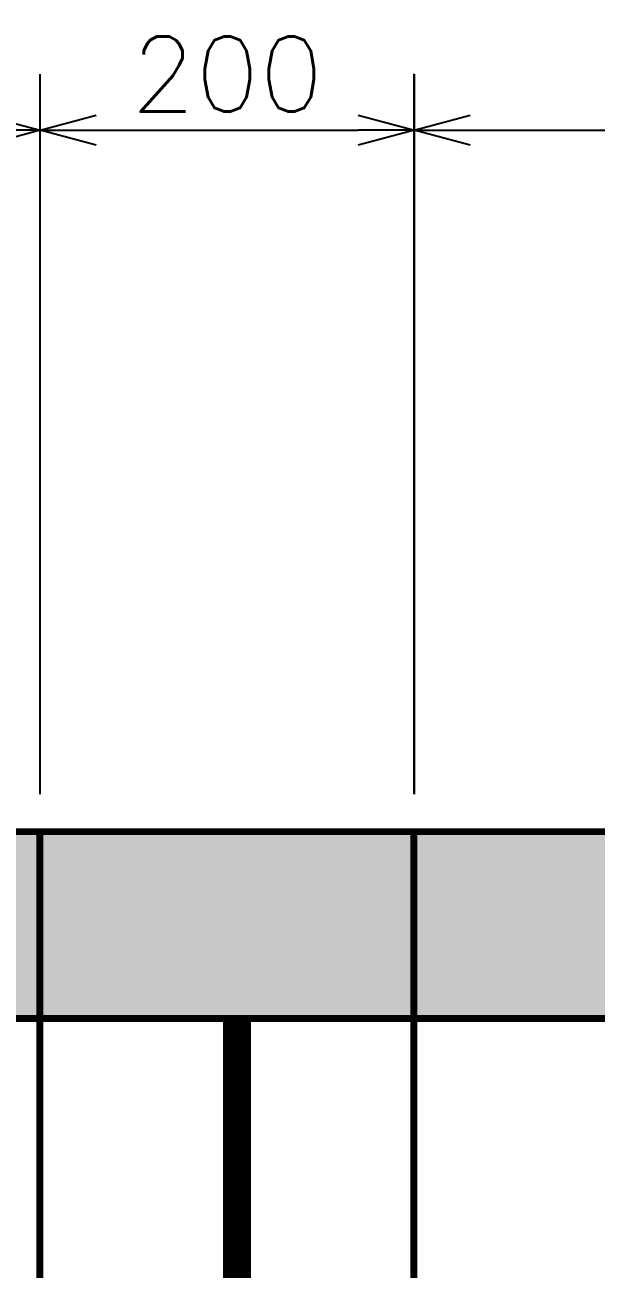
# Model space of a CAD drawing. Header units: millimetres. Extents: x -116965 to 323937, y 291661 to 566926.
# Drawn here: x -46740 to -46435, y 318505 to 319170 of the extents above; entities that cross this region are included whole.
import ezdxf

# ---------------------------------------------------------------- set-up
doc = ezdxf.new("R2010")
doc.units = ezdxf.units.MM
doc.header["$PDMODE"] = 35
doc.layers.get('0').update_dxf_attribs({"lineweight": 18})
doc.layers.add('AM_5', color=3, linetype='Continuous', lineweight=25)
doc.layers.add('C00-00-00', color=7, linetype='Continuous')
doc.layers.add('C34-3A-40', color=7, linetype='Continuous', true_color=0x343a40)
doc.layers.add('C62-64-69', color=7, linetype='Continuous', true_color=0x626469)
doc.styles.add('{18b73a54-fa43-428c-adcb-c1c7bbdf2c84}', font='Simplex.shx')
doc.dimstyles.new('kich thuoc$0', dxfattribs={"dimscale": 2, "dimtxt": 20, "dimasz": 16, "dimexe": 15, "dimexo": 10, "dimgap": 5, "dimtad": 1, "dimdec": 0, "dimzin": 0, "dimdsep": 46, "dimtxsty": '{18b73a54-fa43-428c-adcb-c1c7bbdf2c84}', "dimblk": 'OPEN30', "dimcen": 0.09, "dimclrd": 3, "dimclre": 3, "dimclrt": 3, "dimadec": 0, "dimazin": 0, "dimtfac": 1, "dimtdec": 0, "dimtofl": 0, "dimtmove": 0, "dimatfit": 3, "dimldrblk": 'OPEN30', "dimfxl": 1, "dimtolj": 1, "dimtzin": 0, "dimarcsym": 0})

# ---------------------------------------------------------------- blocks, each defined once
blk = doc.blocks.new('_Open30')
at = {"color": 0, "linetype": 'ByBlock', "lineweight": -2}
for p, q in [((-1, 0.268), (0, 0)), ((0, 0), (-1, -0.268)), ((0, 0), (-1, 0))]:
    blk.add_line(p, q, dxfattribs=at)
blk = doc.blocks.new('*D1854')
at = {"layer": 'AM_5', "color": 3, "lineweight": -2, "transparency": 16777216}
for p, q in [((-46532.08, 318758.44), (-46532.08, 319143.37)), ((-45832.08, 318758.44), (-45832.08, 319143.37)), ((-46502.08, 319113.37), (-45862.08, 319113.37))]:
    blk.add_line(p, q, dxfattribs=at)
at = {"layer": 'Defpoints', "color": 0, "lineweight": -3, "transparency": 16777216}
for p in [(-45832.08, 319113.37), (-46532.08, 318738.44), (-45832.08, 318738.44)]:
    blk.add_point(p, dxfattribs=at)
at = {"layer": 'AM_5', "color": 3, "lineweight": -2, "transparency": 16777216, "xscale": 30, "yscale": 30, "zscale": 30, "rotation": 180}
blk.add_blockref('_Open30', (-46532.08, 319113.37), dxfattribs=at)
at = {"layer": 'AM_5', "color": 3, "lineweight": -2, "transparency": 16777216, "xscale": 30, "yscale": 30, "zscale": 30}
blk.add_blockref('_Open30', (-45832.08, 319113.37), dxfattribs=at)
at = {"layer": 'AM_5', "color": 3, "transparency": 16777216, "insert": (-46182.08, 319143.37), "char_height": 40, "attachment_point": 5, "style": '{18b73a54-fa43-428c-adcb-c1c7bbdf2c84}'}
blk.add_mtext('\\A1;700', dxfattribs=at)
blk = doc.blocks.new('*D1859')
at = {"layer": 'AM_5', "color": 3, "lineweight": -2, "transparency": 16777216}
for p, q in [((-47131.9, 318758.39), (-47131.9, 319143.32)), ((-46731.9, 318758.39), (-46731.9, 319143.32)), ((-47101.9, 319113.32), (-46761.9, 319113.32))]:
    blk.add_line(p, q, dxfattribs=at)
at = {"layer": 'Defpoints', "color": 0, "lineweight": -3, "transparency": 16777216}
for p in [(-46731.9, 319113.32), (-47131.9, 318738.39), (-46731.9, 318738.39)]:
    blk.add_point(p, dxfattribs=at)
at = {"layer": 'AM_5', "color": 3, "lineweight": -2, "transparency": 16777216, "xscale": 30, "yscale": 30, "zscale": 30, "rotation": 180}
blk.add_blockref('_Open30', (-47131.9, 319113.32), dxfattribs=at)
at = {"layer": 'AM_5', "color": 3, "lineweight": -2, "transparency": 16777216, "xscale": 30, "yscale": 30, "zscale": 30}
blk.add_blockref('_Open30', (-46731.9, 319113.32), dxfattribs=at)
at = {"layer": 'AM_5', "color": 3, "transparency": 16777216, "insert": (-46931.9, 319143.32), "char_height": 40, "attachment_point": 5, "style": '{18b73a54-fa43-428c-adcb-c1c7bbdf2c84}'}
blk.add_mtext('\\A1;400', dxfattribs=at)
blk = doc.blocks.new('*D1860')
at = {"layer": 'AM_5', "color": 3, "lineweight": -2, "transparency": 16777216}
for p, q in [((-46731.9, 318758.39), (-46731.9, 319143.32)), ((-46531.9, 318758.39), (-46531.9, 319143.32)), ((-46701.9, 319113.32), (-46561.9, 319113.32))]:
    blk.add_line(p, q, dxfattribs=at)
at = {"layer": 'Defpoints', "color": 0, "lineweight": -3, "transparency": 16777216}
for p in [(-46531.9, 319113.32), (-46731.9, 318738.39), (-46531.9, 318738.39)]:
    blk.add_point(p, dxfattribs=at)
at = {"layer": 'AM_5', "color": 3, "lineweight": -2, "transparency": 16777216, "xscale": 30, "yscale": 30, "zscale": 30, "rotation": 180}
blk.add_blockref('_Open30', (-46731.9, 319113.32), dxfattribs=at)
at = {"layer": 'AM_5', "color": 3, "lineweight": -2, "transparency": 16777216, "xscale": 30, "yscale": 30, "zscale": 30}
blk.add_blockref('_Open30', (-46531.9, 319113.32), dxfattribs=at)
at = {"layer": 'AM_5', "color": 3, "transparency": 16777216, "insert": (-46631.9, 319143.32), "char_height": 40, "attachment_point": 5, "style": '{18b73a54-fa43-428c-adcb-c1c7bbdf2c84}'}
blk.add_mtext('\\A1;200', dxfattribs=at)

msp = doc.modelspace()

# ---------------------------------------------------------------- hatches: boundary and pattern name
at = {"layer": 'C34-3A-40'}
h = msp.add_hatch(color=256, dxfattribs=at)
h.dxf.hatch_style = 2
h.paths.add_polyline_path([(-47132.023117, 318738.443002), (-46732.078952, 318738.443002), (-46732.078952, 318638.456958), (-47132.023117, 318638.456958)])
h = msp.add_hatch(color=256, dxfattribs=at)
h.dxf.hatch_style = 2
h.paths.add_polyline_path([(-46732.078952, 318738.443002), (-46532.106867, 318738.443002), (-46532.106867, 318638.456958), (-46732.078952, 318638.456958)])
h = msp.add_hatch(color=256, dxfattribs=at)
h.dxf.hatch_style = 2
h.paths.add_polyline_path([(-46532.106867, 318738.443002), (-45832.204577, 318738.443002), (-45832.204577, 318638.456958), (-46532.106867, 318638.456958)])
at = {"layer": 'C62-64-69'}
h = msp.add_hatch(color=256, dxfattribs=at)
h.dxf.hatch_style = 2
h.paths.add_polyline_path([(-46732.078952, 318729.444258), (-46700.083417, 318729.444258), (-46700.083417, 318722.445233), (-46732.078952, 318722.445233)])
h = msp.add_hatch(color=256, dxfattribs=at)
h.dxf.hatch_style = 2
h.paths.add_polyline_path([(-46700.083417, 318729.444258), (-46668.087882, 318729.444258), (-46668.087882, 318722.445233), (-46700.083417, 318722.445233)])
h = msp.add_hatch(color=256, dxfattribs=at)
h.dxf.hatch_style = 2
h.paths.add_polyline_path([(-46700.083417, 318729.444258), (-46668.087882, 318729.444258), (-46668.087882, 318722.445233), (-46700.083417, 318722.445233)])
h = msp.add_hatch(color=256, dxfattribs=at)
h.dxf.hatch_style = 2
h.paths.add_polyline_path([(-46668.087882, 318729.444258), (-46636.092352, 318729.444258), (-46636.092352, 318722.445233), (-46668.087882, 318722.445233)])
h = msp.add_hatch(color=256, dxfattribs=at)
h.dxf.hatch_style = 2
h.paths.add_polyline_path([(-46668.087882, 318729.444258), (-46636.092352, 318729.444258), (-46636.092352, 318722.445233), (-46668.087882, 318722.445233)])
h = msp.add_hatch(color=256, dxfattribs=at)
h.dxf.hatch_style = 2
h.paths.add_polyline_path([(-46636.092352, 318729.444258), (-46604.096817, 318729.444258), (-46604.096817, 318722.445233), (-46636.092352, 318722.445233)])
h = msp.add_hatch(color=256, dxfattribs=at)
h.dxf.hatch_style = 2
h.paths.add_polyline_path([(-46636.092352, 318729.444258), (-46604.096817, 318729.444258), (-46604.096817, 318722.445233), (-46636.092352, 318722.445233)])
h = msp.add_hatch(color=256, dxfattribs=at)
h.dxf.hatch_style = 2
h.paths.add_polyline_path([(-46604.096817, 318729.444258), (-46572.101282, 318729.444258), (-46572.101282, 318722.445233), (-46604.096817, 318722.445233)])
h = msp.add_hatch(color=256, dxfattribs=at)
h.dxf.hatch_style = 2
h.paths.add_polyline_path([(-46604.096817, 318729.444258), (-46572.101282, 318729.444258), (-46572.101282, 318722.445233), (-46604.096817, 318722.445233)])
h = msp.add_hatch(color=256, dxfattribs=at)
h.dxf.hatch_style = 2
h.paths.add_polyline_path([(-46572.101282, 318729.444258), (-46540.105752, 318729.444258), (-46540.105752, 318722.445233), (-46572.101282, 318722.445233)])
h = msp.add_hatch(color=256, dxfattribs=at)
h.dxf.hatch_style = 2
h.paths.add_polyline_path([(-46532.106867, 318729.444258), (-46500.111332, 318729.444258), (-46500.111332, 318722.445233), (-46532.106867, 318722.445233)])
h = msp.add_hatch(color=256, dxfattribs=at)
h.dxf.hatch_style = 2
h.paths.add_polyline_path([(-46500.111332, 318729.444258), (-46468.115802, 318729.444258), (-46468.115802, 318722.445233), (-46500.111332, 318722.445233)])
h = msp.add_hatch(color=256, dxfattribs=at)
h.dxf.hatch_style = 2
h.paths.add_polyline_path([(-46500.111332, 318729.444258), (-46468.115802, 318729.444258), (-46468.115802, 318722.445233), (-46500.111332, 318722.445233)])
h = msp.add_hatch(color=256, dxfattribs=at)
h.dxf.hatch_style = 2
h.paths.add_polyline_path([(-46468.115802, 318729.444258), (-46436.120267, 318729.444258), (-46436.120267, 318722.445233), (-46468.115802, 318722.445233)])
h = msp.add_hatch(color=256, dxfattribs=at)
h.dxf.hatch_style = 2
h.paths.add_polyline_path([(-46468.115802, 318729.444258), (-46436.120267, 318729.444258), (-46436.120267, 318722.445233), (-46468.115802, 318722.445233)])
h = msp.add_hatch(color=256, dxfattribs=at)
h.dxf.hatch_style = 2
h.paths.add_polyline_path([(-46436.120267, 318729.444258), (-46404.124732, 318729.444258), (-46404.124732, 318722.445233), (-46436.120267, 318722.445233)])
h = msp.add_hatch(color=256, dxfattribs=at)
h.dxf.hatch_style = 2
h.paths.add_polyline_path([(-46732.078952, 318722.445233), (-46700.083417, 318722.445233), (-46700.083417, 318720.445514), (-46732.078952, 318720.445514)])
h = msp.add_hatch(color=256, dxfattribs=at)
h.dxf.hatch_style = 2
h.paths.add_polyline_path([(-46732.078952, 318720.445514), (-46700.083417, 318720.445514), (-46700.083417, 318713.446489), (-46732.078952, 318713.446489)])
h = msp.add_hatch(color=256, dxfattribs=at)
h.dxf.hatch_style = 2
h.paths.add_polyline_path([(-46700.083417, 318722.445233), (-46668.087882, 318722.445233), (-46668.087882, 318720.445514), (-46700.083417, 318720.445514)])
h = msp.add_hatch(color=256, dxfattribs=at)
h.dxf.hatch_style = 2
h.paths.add_polyline_path([(-46700.083417, 318722.445233), (-46668.087882, 318722.445233), (-46668.087882, 318720.445514), (-46700.083417, 318720.445514)])
h = msp.add_hatch(color=256, dxfattribs=at)
h.dxf.hatch_style = 2
h.paths.add_polyline_path([(-46700.083417, 318720.445514), (-46668.087882, 318720.445514), (-46668.087882, 318713.446489), (-46700.083417, 318713.446489)])
h = msp.add_hatch(color=256, dxfattribs=at)
h.dxf.hatch_style = 2
h.paths.add_polyline_path([(-46700.083417, 318720.445514), (-46668.087882, 318720.445514), (-46668.087882, 318713.446489), (-46700.083417, 318713.446489)])
h = msp.add_hatch(color=256, dxfattribs=at)
h.dxf.hatch_style = 2
h.paths.add_polyline_path([(-46668.087882, 318722.445233), (-46636.092352, 318722.445233), (-46636.092352, 318720.445514), (-46668.087882, 318720.445514)])
h = msp.add_hatch(color=256, dxfattribs=at)
h.dxf.hatch_style = 2
h.paths.add_polyline_path([(-46668.087882, 318722.445233), (-46636.092352, 318722.445233), (-46636.092352, 318720.445514), (-46668.087882, 318720.445514)])
h = msp.add_hatch(color=256, dxfattribs=at)
h.dxf.hatch_style = 2
h.paths.add_polyline_path([(-46668.087882, 318720.445514), (-46636.092352, 318720.445514), (-46636.092352, 318713.446489), (-46668.087882, 318713.446489)])
h = msp.add_hatch(color=256, dxfattribs=at)
h.dxf.hatch_style = 2
h.paths.add_polyline_path([(-46668.087882, 318720.445514), (-46636.092352, 318720.445514), (-46636.092352, 318713.446489), (-46668.087882, 318713.446489)])
h = msp.add_hatch(color=256, dxfattribs=at)
h.dxf.hatch_style = 2
h.paths.add_polyline_path([(-46636.092352, 318722.445233), (-46604.096817, 318722.445233), (-46604.096817, 318720.445514), (-46636.092352, 318720.445514)])
h = msp.add_hatch(color=256, dxfattribs=at)
h.dxf.hatch_style = 2
h.paths.add_polyline_path([(-46636.092352, 318722.445233), (-46604.096817, 318722.445233), (-46604.096817, 318720.445514), (-46636.092352, 318720.445514)])
h = msp.add_hatch(color=256, dxfattribs=at)
h.dxf.hatch_style = 2
h.paths.add_polyline_path([(-46636.092352, 318720.445514), (-46604.096817, 318720.445514), (-46604.096817, 318713.446489), (-46636.092352, 318713.446489)])
h = msp.add_hatch(color=256, dxfattribs=at)
h.dxf.hatch_style = 2
h.paths.add_polyline_path([(-46636.092352, 318720.445514), (-46604.096817, 318720.445514), (-46604.096817, 318713.446489), (-46636.092352, 318713.446489)])
h = msp.add_hatch(color=256, dxfattribs=at)
h.dxf.hatch_style = 2
h.paths.add_polyline_path([(-46604.096817, 318722.445233), (-46572.101282, 318722.445233), (-46572.101282, 318720.445514), (-46604.096817, 318720.445514)])
h = msp.add_hatch(color=256, dxfattribs=at)
h.dxf.hatch_style = 2
h.paths.add_polyline_path([(-46604.096817, 318722.445233), (-46572.101282, 318722.445233), (-46572.101282, 318720.445514), (-46604.096817, 318720.445514)])
h = msp.add_hatch(color=256, dxfattribs=at)
h.dxf.hatch_style = 2
h.paths.add_polyline_path([(-46604.096817, 318720.445514), (-46572.101282, 318720.445514), (-46572.101282, 318713.446489), (-46604.096817, 318713.446489)])
h = msp.add_hatch(color=256, dxfattribs=at)
h.dxf.hatch_style = 2
h.paths.add_polyline_path([(-46604.096817, 318720.445514), (-46572.101282, 318720.445514), (-46572.101282, 318713.446489), (-46604.096817, 318713.446489)])
h = msp.add_hatch(color=256, dxfattribs=at)
h.dxf.hatch_style = 2
h.paths.add_polyline_path([(-46572.101282, 318722.445233), (-46540.105752, 318722.445233), (-46540.105752, 318720.445514), (-46572.101282, 318720.445514)])
h = msp.add_hatch(color=256, dxfattribs=at)
h.dxf.hatch_style = 2
h.paths.add_polyline_path([(-46572.101282, 318720.445514), (-46540.105752, 318720.445514), (-46540.105752, 318713.446489), (-46572.101282, 318713.446489)])
h = msp.add_hatch(color=256, dxfattribs=at)
h.dxf.hatch_style = 2
h.paths.add_polyline_path([(-46532.106867, 318722.445233), (-46500.111332, 318722.445233), (-46500.111332, 318720.445514), (-46532.106867, 318720.445514)])
h = msp.add_hatch(color=256, dxfattribs=at)
h.dxf.hatch_style = 2
h.paths.add_polyline_path([(-46532.106867, 318720.445514), (-46500.111332, 318720.445514), (-46500.111332, 318713.446489), (-46532.106867, 318713.446489)])
h = msp.add_hatch(color=256, dxfattribs=at)
h.dxf.hatch_style = 2
h.paths.add_polyline_path([(-46500.111332, 318722.445233), (-46468.115802, 318722.445233), (-46468.115802, 318720.445514), (-46500.111332, 318720.445514)])
h = msp.add_hatch(color=256, dxfattribs=at)
h.dxf.hatch_style = 2
h.paths.add_polyline_path([(-46500.111332, 318722.445233), (-46468.115802, 318722.445233), (-46468.115802, 318720.445514), (-46500.111332, 318720.445514)])
h = msp.add_hatch(color=256, dxfattribs=at)
h.dxf.hatch_style = 2
h.paths.add_polyline_path([(-46500.111332, 318720.445514), (-46468.115802, 318720.445514), (-46468.115802, 318713.446489), (-46500.111332, 318713.446489)])
h = msp.add_hatch(color=256, dxfattribs=at)
h.dxf.hatch_style = 2
h.paths.add_polyline_path([(-46500.111332, 318720.445514), (-46468.115802, 318720.445514), (-46468.115802, 318713.446489), (-46500.111332, 318713.446489)])
h = msp.add_hatch(color=256, dxfattribs=at)
h.dxf.hatch_style = 2
h.paths.add_polyline_path([(-46468.115802, 318722.445233), (-46436.120267, 318722.445233), (-46436.120267, 318720.445514), (-46468.115802, 318720.445514)])
h = msp.add_hatch(color=256, dxfattribs=at)
h.dxf.hatch_style = 2
h.paths.add_polyline_path([(-46468.115802, 318722.445233), (-46436.120267, 318722.445233), (-46436.120267, 318720.445514), (-46468.115802, 318720.445514)])
h = msp.add_hatch(color=256, dxfattribs=at)
h.dxf.hatch_style = 2
h.paths.add_polyline_path([(-46468.115802, 318720.445514), (-46436.120267, 318720.445514), (-46436.120267, 318713.446489), (-46468.115802, 318713.446489)])
h = msp.add_hatch(color=256, dxfattribs=at)
h.dxf.hatch_style = 2
h.paths.add_polyline_path([(-46468.115802, 318720.445514), (-46436.120267, 318720.445514), (-46436.120267, 318713.446489), (-46468.115802, 318713.446489)])
h = msp.add_hatch(color=256, dxfattribs=at)
h.dxf.hatch_style = 2
h.paths.add_polyline_path([(-46436.120267, 318722.445233), (-46404.124732, 318722.445233), (-46404.124732, 318720.445514), (-46436.120267, 318720.445514)])
h = msp.add_hatch(color=256, dxfattribs=at)
h.dxf.hatch_style = 2
h.paths.add_polyline_path([(-46436.120267, 318720.445514), (-46404.124732, 318720.445514), (-46404.124732, 318713.446489), (-46436.120267, 318713.446489)])
h = msp.add_hatch(color=256, dxfattribs=at)
h.dxf.hatch_style = 2
h.paths.add_polyline_path([(-46732.078952, 318713.446489), (-46700.083417, 318713.446489), (-46700.083417, 318711.446771), (-46732.078952, 318711.446771)])
h = msp.add_hatch(color=256, dxfattribs=at)
h.dxf.hatch_style = 2
h.paths.add_polyline_path([(-46700.083417, 318713.446489), (-46668.087882, 318713.446489), (-46668.087882, 318711.446771), (-46700.083417, 318711.446771)])
h = msp.add_hatch(color=256, dxfattribs=at)
h.dxf.hatch_style = 2
h.paths.add_polyline_path([(-46700.083417, 318713.446489), (-46668.087882, 318713.446489), (-46668.087882, 318711.446771), (-46700.083417, 318711.446771)])
h = msp.add_hatch(color=256, dxfattribs=at)
h.dxf.hatch_style = 2
h.paths.add_polyline_path([(-46668.087882, 318713.446489), (-46636.092352, 318713.446489), (-46636.092352, 318711.446771), (-46668.087882, 318711.446771)])
h = msp.add_hatch(color=256, dxfattribs=at)
h.dxf.hatch_style = 2
h.paths.add_polyline_path([(-46668.087882, 318713.446489), (-46636.092352, 318713.446489), (-46636.092352, 318711.446771), (-46668.087882, 318711.446771)])
h = msp.add_hatch(color=256, dxfattribs=at)
h.dxf.hatch_style = 2
h.paths.add_polyline_path([(-46636.092352, 318713.446489), (-46604.096817, 318713.446489), (-46604.096817, 318711.446771), (-46636.092352, 318711.446771)])
h = msp.add_hatch(color=256, dxfattribs=at)
h.dxf.hatch_style = 2
h.paths.add_polyline_path([(-46636.092352, 318713.446489), (-46604.096817, 318713.446489), (-46604.096817, 318711.446771), (-46636.092352, 318711.446771)])
h = msp.add_hatch(color=256, dxfattribs=at)
h.dxf.hatch_style = 2
h.paths.add_polyline_path([(-46604.096817, 318713.446489), (-46572.101282, 318713.446489), (-46572.101282, 318711.446771), (-46604.096817, 318711.446771)])
h = msp.add_hatch(color=256, dxfattribs=at)
h.dxf.hatch_style = 2
h.paths.add_polyline_path([(-46604.096817, 318713.446489), (-46572.101282, 318713.446489), (-46572.101282, 318711.446771), (-46604.096817, 318711.446771)])
h = msp.add_hatch(color=256, dxfattribs=at)
h.dxf.hatch_style = 2
h.paths.add_polyline_path([(-46572.101282, 318713.446489), (-46540.105752, 318713.446489), (-46540.105752, 318711.446771), (-46572.101282, 318711.446771)])
h = msp.add_hatch(color=256, dxfattribs=at)
h.dxf.hatch_style = 2
h.paths.add_polyline_path([(-46532.106867, 318713.446489), (-46500.111332, 318713.446489), (-46500.111332, 318711.446771), (-46532.106867, 318711.446771)])
h = msp.add_hatch(color=256, dxfattribs=at)
h.dxf.hatch_style = 2
h.paths.add_polyline_path([(-46500.111332, 318713.446489), (-46468.115802, 318713.446489), (-46468.115802, 318711.446771), (-46500.111332, 318711.446771)])
h = msp.add_hatch(color=256, dxfattribs=at)
h.dxf.hatch_style = 2
h.paths.add_polyline_path([(-46500.111332, 318713.446489), (-46468.115802, 318713.446489), (-46468.115802, 318711.446771), (-46500.111332, 318711.446771)])
h = msp.add_hatch(color=256, dxfattribs=at)
h.dxf.hatch_style = 2
h.paths.add_polyline_path([(-46468.115802, 318713.446489), (-46436.120267, 318713.446489), (-46436.120267, 318711.446771), (-46468.115802, 318711.446771)])
h = msp.add_hatch(color=256, dxfattribs=at)
h.dxf.hatch_style = 2
h.paths.add_polyline_path([(-46468.115802, 318713.446489), (-46436.120267, 318713.446489), (-46436.120267, 318711.446771), (-46468.115802, 318711.446771)])
h = msp.add_hatch(color=256, dxfattribs=at)
h.dxf.hatch_style = 2
h.paths.add_polyline_path([(-46436.120267, 318713.446489), (-46404.124732, 318713.446489), (-46404.124732, 318711.446771), (-46436.120267, 318711.446771)])
h = msp.add_hatch(color=256, dxfattribs=at)
h.dxf.hatch_style = 2
h.paths.add_polyline_path([(-46732.078952, 318711.446771), (-46700.083417, 318711.446771), (-46700.083417, 318704.447745), (-46732.078952, 318704.447745)])
h = msp.add_hatch(color=256, dxfattribs=at)
h.dxf.hatch_style = 2
h.paths.add_polyline_path([(-46700.083417, 318711.446771), (-46668.087882, 318711.446771), (-46668.087882, 318704.447745), (-46700.083417, 318704.447745)])
h = msp.add_hatch(color=256, dxfattribs=at)
h.dxf.hatch_style = 2
h.paths.add_polyline_path([(-46700.083417, 318711.446771), (-46668.087882, 318711.446771), (-46668.087882, 318704.447745), (-46700.083417, 318704.447745)])
h = msp.add_hatch(color=256, dxfattribs=at)
h.dxf.hatch_style = 2
h.paths.add_polyline_path([(-46668.087882, 318711.446771), (-46636.092352, 318711.446771), (-46636.092352, 318704.447745), (-46668.087882, 318704.447745)])
h = msp.add_hatch(color=256, dxfattribs=at)
h.dxf.hatch_style = 2
h.paths.add_polyline_path([(-46668.087882, 318711.446771), (-46636.092352, 318711.446771), (-46636.092352, 318704.447745), (-46668.087882, 318704.447745)])
h = msp.add_hatch(color=256, dxfattribs=at)
h.dxf.hatch_style = 2
h.paths.add_polyline_path([(-46636.092352, 318711.446771), (-46604.096817, 318711.446771), (-46604.096817, 318704.447745), (-46636.092352, 318704.447745)])
h = msp.add_hatch(color=256, dxfattribs=at)
h.dxf.hatch_style = 2
h.paths.add_polyline_path([(-46636.092352, 318711.446771), (-46604.096817, 318711.446771), (-46604.096817, 318704.447745), (-46636.092352, 318704.447745)])
h = msp.add_hatch(color=256, dxfattribs=at)
h.dxf.hatch_style = 2
h.paths.add_polyline_path([(-46604.096817, 318711.446771), (-46572.101282, 318711.446771), (-46572.101282, 318704.447745), (-46604.096817, 318704.447745)])
h = msp.add_hatch(color=256, dxfattribs=at)
h.dxf.hatch_style = 2
h.paths.add_polyline_path([(-46604.096817, 318711.446771), (-46572.101282, 318711.446771), (-46572.101282, 318704.447745), (-46604.096817, 318704.447745)])
h = msp.add_hatch(color=256, dxfattribs=at)
h.dxf.hatch_style = 2
h.paths.add_polyline_path([(-46572.101282, 318711.446771), (-46540.105752, 318711.446771), (-46540.105752, 318704.447745), (-46572.101282, 318704.447745)])
h = msp.add_hatch(color=256, dxfattribs=at)
h.dxf.hatch_style = 2
h.paths.add_polyline_path([(-46532.106867, 318711.446771), (-46500.111332, 318711.446771), (-46500.111332, 318704.447745), (-46532.106867, 318704.447745)])
h = msp.add_hatch(color=256, dxfattribs=at)
h.dxf.hatch_style = 2
h.paths.add_polyline_path([(-46500.111332, 318711.446771), (-46468.115802, 318711.446771), (-46468.115802, 318704.447745), (-46500.111332, 318704.447745)])
h = msp.add_hatch(color=256, dxfattribs=at)
h.dxf.hatch_style = 2
h.paths.add_polyline_path([(-46500.111332, 318711.446771), (-46468.115802, 318711.446771), (-46468.115802, 318704.447745), (-46500.111332, 318704.447745)])
h = msp.add_hatch(color=256, dxfattribs=at)
h.dxf.hatch_style = 2
h.paths.add_polyline_path([(-46468.115802, 318711.446771), (-46436.120267, 318711.446771), (-46436.120267, 318704.447745), (-46468.115802, 318704.447745)])
h = msp.add_hatch(color=256, dxfattribs=at)
h.dxf.hatch_style = 2
h.paths.add_polyline_path([(-46468.115802, 318711.446771), (-46436.120267, 318711.446771), (-46436.120267, 318704.447745), (-46468.115802, 318704.447745)])
h = msp.add_hatch(color=256, dxfattribs=at)
h.dxf.hatch_style = 2
h.paths.add_polyline_path([(-46436.120267, 318711.446771), (-46404.124732, 318711.446771), (-46404.124732, 318704.447745), (-46436.120267, 318704.447745)])
h = msp.add_hatch(color=256, dxfattribs=at)
h.dxf.hatch_style = 2
h.paths.add_polyline_path([(-46732.078952, 318704.447745), (-46700.083417, 318704.447745), (-46700.083417, 318702.448027), (-46732.078952, 318702.448027)])
h = msp.add_hatch(color=256, dxfattribs=at)
h.dxf.hatch_style = 2
h.paths.add_polyline_path([(-46732.078952, 318702.448027), (-46700.083417, 318702.448027), (-46700.083417, 318695.449001), (-46732.078952, 318695.449001)])
h = msp.add_hatch(color=256, dxfattribs=at)
h.dxf.hatch_style = 2
h.paths.add_polyline_path([(-46700.083417, 318704.447745), (-46668.087882, 318704.447745), (-46668.087882, 318702.448027), (-46700.083417, 318702.448027)])
h = msp.add_hatch(color=256, dxfattribs=at)
h.dxf.hatch_style = 2
h.paths.add_polyline_path([(-46700.083417, 318704.447745), (-46668.087882, 318704.447745), (-46668.087882, 318702.448027), (-46700.083417, 318702.448027)])
h = msp.add_hatch(color=256, dxfattribs=at)
h.dxf.hatch_style = 2
h.paths.add_polyline_path([(-46700.083417, 318702.448027), (-46668.087882, 318702.448027), (-46668.087882, 318695.449001), (-46700.083417, 318695.449001)])
h = msp.add_hatch(color=256, dxfattribs=at)
h.dxf.hatch_style = 2
h.paths.add_polyline_path([(-46700.083417, 318702.448027), (-46668.087882, 318702.448027), (-46668.087882, 318695.449001), (-46700.083417, 318695.449001)])
h = msp.add_hatch(color=256, dxfattribs=at)
h.dxf.hatch_style = 2
h.paths.add_polyline_path([(-46668.087882, 318704.447745), (-46636.092352, 318704.447745), (-46636.092352, 318702.448027), (-46668.087882, 318702.448027)])
h = msp.add_hatch(color=256, dxfattribs=at)
h.dxf.hatch_style = 2
h.paths.add_polyline_path([(-46668.087882, 318704.447745), (-46636.092352, 318704.447745), (-46636.092352, 318702.448027), (-46668.087882, 318702.448027)])
h = msp.add_hatch(color=256, dxfattribs=at)
h.dxf.hatch_style = 2
h.paths.add_polyline_path([(-46668.087882, 318702.448027), (-46636.092352, 318702.448027), (-46636.092352, 318695.449001), (-46668.087882, 318695.449001)])
h = msp.add_hatch(color=256, dxfattribs=at)
h.dxf.hatch_style = 2
h.paths.add_polyline_path([(-46668.087882, 318702.448027), (-46636.092352, 318702.448027), (-46636.092352, 318695.449001), (-46668.087882, 318695.449001)])
h = msp.add_hatch(color=256, dxfattribs=at)
h.dxf.hatch_style = 2
h.paths.add_polyline_path([(-46636.092352, 318704.447745), (-46604.096817, 318704.447745), (-46604.096817, 318702.448027), (-46636.092352, 318702.448027)])
h = msp.add_hatch(color=256, dxfattribs=at)
h.dxf.hatch_style = 2
h.paths.add_polyline_path([(-46636.092352, 318704.447745), (-46604.096817, 318704.447745), (-46604.096817, 318702.448027), (-46636.092352, 318702.448027)])
h = msp.add_hatch(color=256, dxfattribs=at)
h.dxf.hatch_style = 2
h.paths.add_polyline_path([(-46636.092352, 318702.448027), (-46604.096817, 318702.448027), (-46604.096817, 318695.449001), (-46636.092352, 318695.449001)])
h = msp.add_hatch(color=256, dxfattribs=at)
h.dxf.hatch_style = 2
h.paths.add_polyline_path([(-46636.092352, 318702.448027), (-46604.096817, 318702.448027), (-46604.096817, 318695.449001), (-46636.092352, 318695.449001)])
h = msp.add_hatch(color=256, dxfattribs=at)
h.dxf.hatch_style = 2
h.paths.add_polyline_path([(-46604.096817, 318704.447745), (-46572.101282, 318704.447745), (-46572.101282, 318702.448027), (-46604.096817, 318702.448027)])
h = msp.add_hatch(color=256, dxfattribs=at)
h.dxf.hatch_style = 2
h.paths.add_polyline_path([(-46604.096817, 318704.447745), (-46572.101282, 318704.447745), (-46572.101282, 318702.448027), (-46604.096817, 318702.448027)])
h = msp.add_hatch(color=256, dxfattribs=at)
h.dxf.hatch_style = 2
h.paths.add_polyline_path([(-46604.096817, 318702.448027), (-46572.101282, 318702.448027), (-46572.101282, 318695.449001), (-46604.096817, 318695.449001)])
h = msp.add_hatch(color=256, dxfattribs=at)
h.dxf.hatch_style = 2
h.paths.add_polyline_path([(-46604.096817, 318702.448027), (-46572.101282, 318702.448027), (-46572.101282, 318695.449001), (-46604.096817, 318695.449001)])
h = msp.add_hatch(color=256, dxfattribs=at)
h.dxf.hatch_style = 2
h.paths.add_polyline_path([(-46572.101282, 318704.447745), (-46540.105752, 318704.447745), (-46540.105752, 318702.448027), (-46572.101282, 318702.448027)])
h = msp.add_hatch(color=256, dxfattribs=at)
h.dxf.hatch_style = 2
h.paths.add_polyline_path([(-46572.101282, 318702.448027), (-46540.105752, 318702.448027), (-46540.105752, 318695.449001), (-46572.101282, 318695.449001)])
h = msp.add_hatch(color=256, dxfattribs=at)
h.dxf.hatch_style = 2
h.paths.add_polyline_path([(-46532.106867, 318704.447745), (-46500.111332, 318704.447745), (-46500.111332, 318702.448027), (-46532.106867, 318702.448027)])
h = msp.add_hatch(color=256, dxfattribs=at)
h.dxf.hatch_style = 2
h.paths.add_polyline_path([(-46532.106867, 318702.448027), (-46500.111332, 318702.448027), (-46500.111332, 318695.449001), (-46532.106867, 318695.449001)])
h = msp.add_hatch(color=256, dxfattribs=at)
h.dxf.hatch_style = 2
h.paths.add_polyline_path([(-46500.111332, 318704.447745), (-46468.115802, 318704.447745), (-46468.115802, 318702.448027), (-46500.111332, 318702.448027)])
h = msp.add_hatch(color=256, dxfattribs=at)
h.dxf.hatch_style = 2
h.paths.add_polyline_path([(-46500.111332, 318704.447745), (-46468.115802, 318704.447745), (-46468.115802, 318702.448027), (-46500.111332, 318702.448027)])
h = msp.add_hatch(color=256, dxfattribs=at)
h.dxf.hatch_style = 2
h.paths.add_polyline_path([(-46500.111332, 318702.448027), (-46468.115802, 318702.448027), (-46468.115802, 318695.449001), (-46500.111332, 318695.449001)])
h = msp.add_hatch(color=256, dxfattribs=at)
h.dxf.hatch_style = 2
h.paths.add_polyline_path([(-46500.111332, 318702.448027), (-46468.115802, 318702.448027), (-46468.115802, 318695.449001), (-46500.111332, 318695.449001)])
h = msp.add_hatch(color=256, dxfattribs=at)
h.dxf.hatch_style = 2
h.paths.add_polyline_path([(-46468.115802, 318704.447745), (-46436.120267, 318704.447745), (-46436.120267, 318702.448027), (-46468.115802, 318702.448027)])
h = msp.add_hatch(color=256, dxfattribs=at)
h.dxf.hatch_style = 2
h.paths.add_polyline_path([(-46468.115802, 318704.447745), (-46436.120267, 318704.447745), (-46436.120267, 318702.448027), (-46468.115802, 318702.448027)])
h = msp.add_hatch(color=256, dxfattribs=at)
h.dxf.hatch_style = 2
h.paths.add_polyline_path([(-46468.115802, 318702.448027), (-46436.120267, 318702.448027), (-46436.120267, 318695.449001), (-46468.115802, 318695.449001)])
h = msp.add_hatch(color=256, dxfattribs=at)
h.dxf.hatch_style = 2
h.paths.add_polyline_path([(-46468.115802, 318702.448027), (-46436.120267, 318702.448027), (-46436.120267, 318695.449001), (-46468.115802, 318695.449001)])
h = msp.add_hatch(color=256, dxfattribs=at)
h.dxf.hatch_style = 2
h.paths.add_polyline_path([(-46436.120267, 318704.447745), (-46404.124732, 318704.447745), (-46404.124732, 318702.448027), (-46436.120267, 318702.448027)])
h = msp.add_hatch(color=256, dxfattribs=at)
h.dxf.hatch_style = 2
h.paths.add_polyline_path([(-46436.120267, 318702.448027), (-46404.124732, 318702.448027), (-46404.124732, 318695.449001), (-46436.120267, 318695.449001)])
h = msp.add_hatch(color=256, dxfattribs=at)
h.dxf.hatch_style = 2
h.paths.add_polyline_path([(-46732.078952, 318695.449001), (-46700.083417, 318695.449001), (-46700.083417, 318693.449283), (-46732.078952, 318693.449283)])
h = msp.add_hatch(color=256, dxfattribs=at)
h.dxf.hatch_style = 2
h.paths.add_polyline_path([(-46732.078952, 318693.449283), (-46700.083417, 318693.449283), (-46700.083417, 318686.450258), (-46732.078952, 318686.450258)])
h = msp.add_hatch(color=256, dxfattribs=at)
h.dxf.hatch_style = 2
h.paths.add_polyline_path([(-46700.083417, 318695.449001), (-46668.087882, 318695.449001), (-46668.087882, 318693.449283), (-46700.083417, 318693.449283)])
h = msp.add_hatch(color=256, dxfattribs=at)
h.dxf.hatch_style = 2
h.paths.add_polyline_path([(-46700.083417, 318695.449001), (-46668.087882, 318695.449001), (-46668.087882, 318693.449283), (-46700.083417, 318693.449283)])
h = msp.add_hatch(color=256, dxfattribs=at)
h.dxf.hatch_style = 2
h.paths.add_polyline_path([(-46700.083417, 318693.449283), (-46668.087882, 318693.449283), (-46668.087882, 318686.450258), (-46700.083417, 318686.450258)])
h = msp.add_hatch(color=256, dxfattribs=at)
h.dxf.hatch_style = 2
h.paths.add_polyline_path([(-46700.083417, 318693.449283), (-46668.087882, 318693.449283), (-46668.087882, 318686.450258), (-46700.083417, 318686.450258)])
h = msp.add_hatch(color=256, dxfattribs=at)
h.dxf.hatch_style = 2
h.paths.add_polyline_path([(-46668.087882, 318695.449001), (-46636.092352, 318695.449001), (-46636.092352, 318693.449283), (-46668.087882, 318693.449283)])
h = msp.add_hatch(color=256, dxfattribs=at)
h.dxf.hatch_style = 2
h.paths.add_polyline_path([(-46668.087882, 318695.449001), (-46636.092352, 318695.449001), (-46636.092352, 318693.449283), (-46668.087882, 318693.449283)])
h = msp.add_hatch(color=256, dxfattribs=at)
h.dxf.hatch_style = 2
h.paths.add_polyline_path([(-46668.087882, 318693.449283), (-46636.092352, 318693.449283), (-46636.092352, 318686.450258), (-46668.087882, 318686.450258)])
h = msp.add_hatch(color=256, dxfattribs=at)
h.dxf.hatch_style = 2
h.paths.add_polyline_path([(-46668.087882, 318693.449283), (-46636.092352, 318693.449283), (-46636.092352, 318686.450258), (-46668.087882, 318686.450258)])
h = msp.add_hatch(color=256, dxfattribs=at)
h.dxf.hatch_style = 2
h.paths.add_polyline_path([(-46636.092352, 318695.449001), (-46604.096817, 318695.449001), (-46604.096817, 318693.449283), (-46636.092352, 318693.449283)])
h = msp.add_hatch(color=256, dxfattribs=at)
h.dxf.hatch_style = 2
h.paths.add_polyline_path([(-46636.092352, 318695.449001), (-46604.096817, 318695.449001), (-46604.096817, 318693.449283), (-46636.092352, 318693.449283)])
h = msp.add_hatch(color=256, dxfattribs=at)
h.dxf.hatch_style = 2
h.paths.add_polyline_path([(-46636.092352, 318693.449283), (-46604.096817, 318693.449283), (-46604.096817, 318686.450258), (-46636.092352, 318686.450258)])
h = msp.add_hatch(color=256, dxfattribs=at)
h.dxf.hatch_style = 2
h.paths.add_polyline_path([(-46636.092352, 318693.449283), (-46604.096817, 318693.449283), (-46604.096817, 318686.450258), (-46636.092352, 318686.450258)])
h = msp.add_hatch(color=256, dxfattribs=at)
h.dxf.hatch_style = 2
h.paths.add_polyline_path([(-46604.096817, 318695.449001), (-46572.101282, 318695.449001), (-46572.101282, 318693.449283), (-46604.096817, 318693.449283)])
h = msp.add_hatch(color=256, dxfattribs=at)
h.dxf.hatch_style = 2
h.paths.add_polyline_path([(-46604.096817, 318695.449001), (-46572.101282, 318695.449001), (-46572.101282, 318693.449283), (-46604.096817, 318693.449283)])
h = msp.add_hatch(color=256, dxfattribs=at)
h.dxf.hatch_style = 2
h.paths.add_polyline_path([(-46604.096817, 318693.449283), (-46572.101282, 318693.449283), (-46572.101282, 318686.450258), (-46604.096817, 318686.450258)])
h = msp.add_hatch(color=256, dxfattribs=at)
h.dxf.hatch_style = 2
h.paths.add_polyline_path([(-46604.096817, 318693.449283), (-46572.101282, 318693.449283), (-46572.101282, 318686.450258), (-46604.096817, 318686.450258)])
h = msp.add_hatch(color=256, dxfattribs=at)
h.dxf.hatch_style = 2
h.paths.add_polyline_path([(-46572.101282, 318695.449001), (-46540.105752, 318695.449001), (-46540.105752, 318693.449283), (-46572.101282, 318693.449283)])
h = msp.add_hatch(color=256, dxfattribs=at)
h.dxf.hatch_style = 2
h.paths.add_polyline_path([(-46572.101282, 318693.449283), (-46540.105752, 318693.449283), (-46540.105752, 318686.450258), (-46572.101282, 318686.450258)])
h = msp.add_hatch(color=256, dxfattribs=at)
h.dxf.hatch_style = 2
h.paths.add_polyline_path([(-46532.106867, 318695.449001), (-46500.111332, 318695.449001), (-46500.111332, 318693.449283), (-46532.106867, 318693.449283)])
h = msp.add_hatch(color=256, dxfattribs=at)
h.dxf.hatch_style = 2
h.paths.add_polyline_path([(-46532.106867, 318693.449283), (-46500.111332, 318693.449283), (-46500.111332, 318686.450258), (-46532.106867, 318686.450258)])
h = msp.add_hatch(color=256, dxfattribs=at)
h.dxf.hatch_style = 2
h.paths.add_polyline_path([(-46500.111332, 318695.449001), (-46468.115802, 318695.449001), (-46468.115802, 318693.449283), (-46500.111332, 318693.449283)])
h = msp.add_hatch(color=256, dxfattribs=at)
h.dxf.hatch_style = 2
h.paths.add_polyline_path([(-46500.111332, 318695.449001), (-46468.115802, 318695.449001), (-46468.115802, 318693.449283), (-46500.111332, 318693.449283)])
h = msp.add_hatch(color=256, dxfattribs=at)
h.dxf.hatch_style = 2
h.paths.add_polyline_path([(-46500.111332, 318693.449283), (-46468.115802, 318693.449283), (-46468.115802, 318686.450258), (-46500.111332, 318686.450258)])
h = msp.add_hatch(color=256, dxfattribs=at)
h.dxf.hatch_style = 2
h.paths.add_polyline_path([(-46500.111332, 318693.449283), (-46468.115802, 318693.449283), (-46468.115802, 318686.450258), (-46500.111332, 318686.450258)])
h = msp.add_hatch(color=256, dxfattribs=at)
h.dxf.hatch_style = 2
h.paths.add_polyline_path([(-46468.115802, 318695.449001), (-46436.120267, 318695.449001), (-46436.120267, 318693.449283), (-46468.115802, 318693.449283)])
h = msp.add_hatch(color=256, dxfattribs=at)
h.dxf.hatch_style = 2
h.paths.add_polyline_path([(-46468.115802, 318695.449001), (-46436.120267, 318695.449001), (-46436.120267, 318693.449283), (-46468.115802, 318693.449283)])
h = msp.add_hatch(color=256, dxfattribs=at)
h.dxf.hatch_style = 2
h.paths.add_polyline_path([(-46468.115802, 318693.449283), (-46436.120267, 318693.449283), (-46436.120267, 318686.450258), (-46468.115802, 318686.450258)])
h = msp.add_hatch(color=256, dxfattribs=at)
h.dxf.hatch_style = 2
h.paths.add_polyline_path([(-46468.115802, 318693.449283), (-46436.120267, 318693.449283), (-46436.120267, 318686.450258), (-46468.115802, 318686.450258)])
h = msp.add_hatch(color=256, dxfattribs=at)
h.dxf.hatch_style = 2
h.paths.add_polyline_path([(-46436.120267, 318695.449001), (-46404.124732, 318695.449001), (-46404.124732, 318693.449283), (-46436.120267, 318693.449283)])
h = msp.add_hatch(color=256, dxfattribs=at)
h.dxf.hatch_style = 2
h.paths.add_polyline_path([(-46436.120267, 318693.449283), (-46404.124732, 318693.449283), (-46404.124732, 318686.450258), (-46436.120267, 318686.450258)])
h = msp.add_hatch(color=256, dxfattribs=at)
h.dxf.hatch_style = 2
h.paths.add_polyline_path([(-46732.078952, 318686.450258), (-46700.083417, 318686.450258), (-46700.083417, 318684.450539), (-46732.078952, 318684.450539)])
h = msp.add_hatch(color=256, dxfattribs=at)
h.dxf.hatch_style = 2
h.paths.add_polyline_path([(-46700.083417, 318686.450258), (-46668.087882, 318686.450258), (-46668.087882, 318684.450539), (-46700.083417, 318684.450539)])
h = msp.add_hatch(color=256, dxfattribs=at)
h.dxf.hatch_style = 2
h.paths.add_polyline_path([(-46700.083417, 318686.450258), (-46668.087882, 318686.450258), (-46668.087882, 318684.450539), (-46700.083417, 318684.450539)])
h = msp.add_hatch(color=256, dxfattribs=at)
h.dxf.hatch_style = 2
h.paths.add_polyline_path([(-46668.087882, 318686.450258), (-46636.092352, 318686.450258), (-46636.092352, 318684.450539), (-46668.087882, 318684.450539)])
h = msp.add_hatch(color=256, dxfattribs=at)
h.dxf.hatch_style = 2
h.paths.add_polyline_path([(-46668.087882, 318686.450258), (-46636.092352, 318686.450258), (-46636.092352, 318684.450539), (-46668.087882, 318684.450539)])
h = msp.add_hatch(color=256, dxfattribs=at)
h.dxf.hatch_style = 2
h.paths.add_polyline_path([(-46636.092352, 318686.450258), (-46604.096817, 318686.450258), (-46604.096817, 318684.450539), (-46636.092352, 318684.450539)])
h = msp.add_hatch(color=256, dxfattribs=at)
h.dxf.hatch_style = 2
h.paths.add_polyline_path([(-46636.092352, 318686.450258), (-46604.096817, 318686.450258), (-46604.096817, 318684.450539), (-46636.092352, 318684.450539)])
h = msp.add_hatch(color=256, dxfattribs=at)
h.dxf.hatch_style = 2
h.paths.add_polyline_path([(-46604.096817, 318686.450258), (-46572.101282, 318686.450258), (-46572.101282, 318684.450539), (-46604.096817, 318684.450539)])
h = msp.add_hatch(color=256, dxfattribs=at)
h.dxf.hatch_style = 2
h.paths.add_polyline_path([(-46604.096817, 318686.450258), (-46572.101282, 318686.450258), (-46572.101282, 318684.450539), (-46604.096817, 318684.450539)])
h = msp.add_hatch(color=256, dxfattribs=at)
h.dxf.hatch_style = 2
h.paths.add_polyline_path([(-46572.101282, 318686.450258), (-46540.105752, 318686.450258), (-46540.105752, 318684.450539), (-46572.101282, 318684.450539)])
h = msp.add_hatch(color=256, dxfattribs=at)
h.dxf.hatch_style = 2
h.paths.add_polyline_path([(-46532.106867, 318686.450258), (-46500.111332, 318686.450258), (-46500.111332, 318684.450539), (-46532.106867, 318684.450539)])
h = msp.add_hatch(color=256, dxfattribs=at)
h.dxf.hatch_style = 2
h.paths.add_polyline_path([(-46500.111332, 318686.450258), (-46468.115802, 318686.450258), (-46468.115802, 318684.450539), (-46500.111332, 318684.450539)])
h = msp.add_hatch(color=256, dxfattribs=at)
h.dxf.hatch_style = 2
h.paths.add_polyline_path([(-46500.111332, 318686.450258), (-46468.115802, 318686.450258), (-46468.115802, 318684.450539), (-46500.111332, 318684.450539)])
h = msp.add_hatch(color=256, dxfattribs=at)
h.dxf.hatch_style = 2
h.paths.add_polyline_path([(-46468.115802, 318686.450258), (-46436.120267, 318686.450258), (-46436.120267, 318684.450539), (-46468.115802, 318684.450539)])
h = msp.add_hatch(color=256, dxfattribs=at)
h.dxf.hatch_style = 2
h.paths.add_polyline_path([(-46468.115802, 318686.450258), (-46436.120267, 318686.450258), (-46436.120267, 318684.450539), (-46468.115802, 318684.450539)])
h = msp.add_hatch(color=256, dxfattribs=at)
h.dxf.hatch_style = 2
h.paths.add_polyline_path([(-46436.120267, 318686.450258), (-46404.124732, 318686.450258), (-46404.124732, 318684.450539), (-46436.120267, 318684.450539)])

# ---------------------------------------------------------------- linework, layer by layer
at = {"color": 1, "lineweight": -3, "ltscale": 5, "const_width": 15}
msp.add_lwpolyline([(-46626.746194, 316738.722167), (-46626.746194, 318638.456958)], dxfattribs=at)
at = {"layer": 'C00-00-00', "lineweight": 211}
for points in [[(-47132.023117, 318738.443002), (-46732.078952, 318738.443002), (-46732.078952, 318638.456958), (-47132.023117, 318638.456958)], [(-46732.078952, 318738.443002), (-46532.106867, 318738.443002), (-46532.106867, 318638.456958), (-46732.078952, 318638.456958)], [(-46532.106867, 318738.443002), (-45832.204577, 318738.443002), (-45832.204577, 316538.750083), (-46532.106867, 316538.750083)], [(-46532.106867, 318738.443002), (-45832.204577, 318738.443002), (-45832.204577, 318638.456958), (-46532.106867, 318638.456958)]]:
    msp.add_lwpolyline(points, close=True, dxfattribs=at)
at = {"layer": 'C00-00-00', "lineweight": 100}
for points in [[(-47132.023117, 318638.456958), (-46732.078952, 318638.456958), (-46732.078952, 316638.736127), (-47132.023117, 316638.736127)], [(-46732.078952, 318638.456958), (-46532.106867, 318638.456958), (-46532.106867, 316638.736127), (-46732.078952, 316638.736127)], [(-46532.106867, 318638.456958), (-45832.204577, 318638.456958), (-45832.204577, 318438.484877), (-46532.106867, 318438.484877)]]:
    msp.add_lwpolyline(points, close=True, dxfattribs=at)

# ---------------------------------------------------------------- dimensions: what is measured, and where the dimension line sits
at = {"layer": 'AM_5'}
for base, p1, p2, picture, middle in [((-46731.897492, 319113.318354), (-47131.897408, 318738.394522), (-46731.897492, 318738.394522), '*D1859', (-46931.89745, 319143.318354)), ((-46531.897576, 319113.318354), (-46731.897492, 318738.394522), (-46531.897576, 318738.394522), '*D1860', (-46631.897534, 319143.318354)), ((-45832.078952, 319113.366834), (-46532.078868, 318738.443002), (-45832.078952, 318738.443002), '*D1854', (-46182.07891, 319143.366834))]:
    dim = msp.add_linear_dim(base=base, p1=p1, p2=p2, dimstyle='kich thuoc$0', override={"dimasz": 15, "dimtdec": 4}, dxfattribs=at)
    dim.commit()
    dim.dimension.update_dxf_attribs({"geometry": picture, "text_midpoint": middle})

doc.saveas('drawing.dxf')
